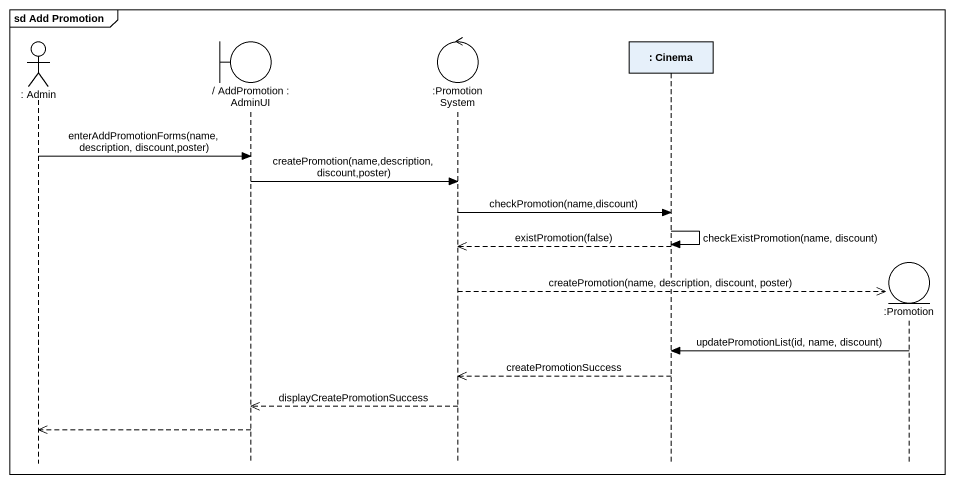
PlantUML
@startuml
mainframe sd Add Promotion
hide footbox
actor ": Admin" as Admin
boundary "/ AddPromotion : AdminUI" as AddPromotion_AdminUI
control ":PromotionSystem" as PromotionSystem
participant ": Cinema" as Cinema
entity ":Promotion" as Promotion

Admin -> AddPromotion_AdminUI : enterAddPromotionForms(name,description, discount,poster)
AddPromotion_AdminUI -> PromotionSystem : createPromotion(name,description, discount,poster)
PromotionSystem -> Cinema : checkPromotion(name,discount)
Cinema -> Cinema : checkExistPromotion(name, discount)
Cinema -->> PromotionSystem : existPromotion(false)
PromotionSystem -->> Promotion ** : createPromotion(name, description, discount, poster)
Promotion -> Cinema : updatePromotionList(id, name, discount)
Cinema -->> PromotionSystem : createPromotionSuccess
PromotionSystem -->> AddPromotion_AdminUI : displayCreatePromotionSuccess
AddPromotion_AdminUI -->> Admin
@enduml
